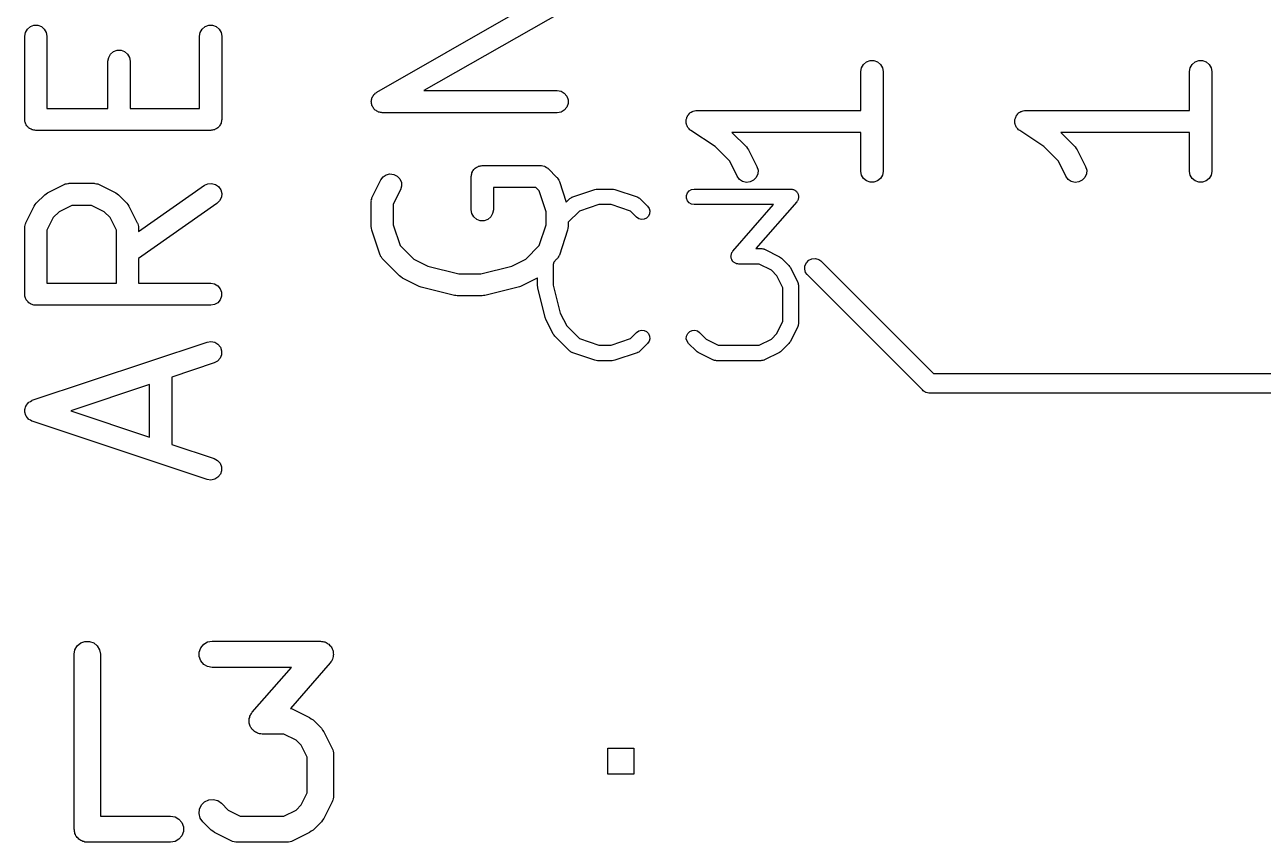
# Model space of a CAD drawing. Extents: x 91 to 202, y -131 to -74.
# Drawn here: x 120.96 to 130.53, y -90.12 to -83.8 of the extents above; entities that cross this region are included whole.
import ezdxf

# ---------------------------------------------------------------- set-up
doc = ezdxf.new("R2010")
doc.units = 0
doc.header["$MEASUREMENT"] = 0
doc.layers.add('BLACK', color=7, linetype='CONTINUOUS')

msp = doc.modelspace()

# ---------------------------------------------------------------- linework, layer by layer
at = {"layer": 'BLACK', "linetype": 'CONTINUOUS'}
for p, q in [((123.682, -84.3245), (124.754, -83.7118)), ((125.118, -83.7006), (124.045, -84.3133)), ((120.981, -83.8375), (121.004, -83.8184)), ((121.004, -83.8184), (121.031, -83.8083)), ((121.031, -83.8083), (121.061, -83.8083)), ((121.061, -83.8083), (121.089, -83.8184)), ((121.089, -83.8184), (121.112, -83.8375)), ((122.332, -83.8375), (122.355, -83.8184)), ((122.355, -83.8184), (122.383, -83.8083)), ((122.383, -83.8083), (122.412, -83.8083)), ((122.412, -83.8083), (122.44, -83.8184)), ((122.44, -83.8184), (122.463, -83.8375)), ((120.961, -83.8923), (120.966, -83.8631)), ((120.961, -84.5358), (120.961, -83.8923)), ((120.966, -83.8631), (120.981, -83.8375)), ((121.112, -83.8375), (121.126, -83.8631)), ((121.126, -83.8631), (121.132, -83.8923)), ((121.132, -83.8923), (121.132, -84.4505)), ((122.312, -83.8923), (122.317, -83.8631)), ((122.312, -84.4505), (122.312, -83.8923)), ((122.317, -83.8631), (122.332, -83.8375)), ((122.463, -83.8375), (122.478, -83.8631)), ((122.478, -83.8631), (122.483, -83.8923)), ((122.483, -83.8923), (122.483, -84.5358)), ((121.624, -84.0305), (121.647, -84.0115)), ((121.647, -84.0115), (121.675, -84.0013)), ((121.675, -84.0013), (121.705, -84.0013)), ((121.705, -84.0013), (121.732, -84.0115)), ((121.732, -84.0115), (121.755, -84.0305)), ((121.604, -84.0854), (121.61, -84.0562)), ((121.604, -84.4505), (121.604, -84.0854)), ((121.61, -84.0562), (121.624, -84.0305)), ((121.755, -84.0305), (121.77, -84.0562)), ((121.77, -84.0562), (121.775, -84.0854)), ((121.775, -84.0854), (121.775, -84.4505)), ((127.427, -84.1361), (127.442, -84.1104)), ((127.442, -84.1104), (127.465, -84.0914)), ((127.465, -84.0914), (127.493, -84.0813)), ((127.493, -84.0813), (127.522, -84.0813)), ((127.522, -84.0813), (127.55, -84.0914)), ((127.55, -84.0914), (127.573, -84.1104)), ((127.573, -84.1104), (127.588, -84.1361)), ((129.967, -84.1361), (129.982, -84.1104)), ((129.982, -84.1104), (130.005, -84.0914)), ((130.005, -84.0914), (130.033, -84.0813)), ((130.033, -84.0813), (130.062, -84.0813)), ((130.062, -84.0813), (130.09, -84.0914)), ((130.09, -84.0914), (130.113, -84.1104)), ((130.113, -84.1104), (130.128, -84.1361)), ((127.422, -84.1653), (127.427, -84.1361)), ((127.422, -84.466), (127.422, -84.1653)), ((127.588, -84.1361), (127.593, -84.1653)), ((127.593, -84.1653), (127.593, -84.9375)), ((129.962, -84.1653), (129.967, -84.1361)), ((129.962, -84.466), (129.962, -84.1653)), ((130.128, -84.1361), (130.133, -84.1653)), ((130.133, -84.1653), (130.133, -84.9375)), ((123.639, -84.3983), (123.64, -84.3911)), ((123.64, -84.4058), (123.639, -84.3983)), ((123.64, -84.3838), (123.643, -84.3766)), ((123.64, -84.3911), (123.64, -84.3838)), ((123.64, -84.4135), (123.64, -84.4058)), ((123.643, -84.3766), (123.644, -84.3691)), ((123.644, -84.3691), (123.648, -84.3628)), ((123.648, -84.3628), (123.65, -84.356)), ((123.65, -84.356), (123.655, -84.3501)), ((123.655, -84.3501), (123.659, -84.3435)), ((123.659, -84.3435), (123.665, -84.3388)), ((123.665, -84.3388), (123.669, -84.3333)), ((123.669, -84.3333), (123.676, -84.3294)), ((123.676, -84.3294), (123.682, -84.3245)), ((124.045, -84.3133), (125.075, -84.3133)), ((125.075, -84.3133), (125.105, -84.3184)), ((125.105, -84.3184), (125.13, -84.3333)), ((125.13, -84.3333), (125.149, -84.356)), ((125.149, -84.356), (125.159, -84.3838)), ((125.159, -84.3838), (125.159, -84.4135)), ((121.132, -84.4505), (121.604, -84.4505)), ((121.775, -84.4505), (122.312, -84.4505)), ((123.643, -84.4203), (123.64, -84.4135)), ((123.644, -84.4275), (123.643, -84.4203)), ((123.648, -84.4341), (123.644, -84.4275)), ((123.65, -84.4413), (123.648, -84.4341)), ((123.655, -84.4469), (123.65, -84.4413)), ((123.658, -84.4532), (123.655, -84.4469)), ((123.664, -84.4581), (123.658, -84.4532)), ((123.669, -84.464), (123.664, -84.4581)), ((123.676, -84.4677), (123.669, -84.464)), ((123.681, -84.4724), (123.676, -84.4677)), ((123.688, -84.475), (123.681, -84.4724)), ((123.695, -84.4788), (123.688, -84.475)), ((123.702, -84.4801), (123.695, -84.4788)), ((123.709, -84.4826), (123.702, -84.4801)), ((123.717, -84.4827), (123.709, -84.4826)), ((123.724, -84.484), (123.717, -84.4827)), ((125.075, -84.484), (123.724, -84.484)), ((125.105, -84.4788), (125.075, -84.484)), ((125.13, -84.464), (125.105, -84.4788)), ((125.149, -84.4413), (125.13, -84.464)), ((125.159, -84.4135), (125.149, -84.4413)), ((126.082, -84.5087), (126.089, -84.5009)), ((126.089, -84.5009), (126.094, -84.4924)), ((126.094, -84.4924), (126.098, -84.4896)), ((126.098, -84.4896), (126.101, -84.486)), ((126.101, -84.486), (126.11, -84.4809)), ((126.11, -84.4809), (126.118, -84.4749)), ((126.118, -84.4749), (126.123, -84.4736)), ((126.123, -84.4736), (126.127, -84.4712)), ((126.127, -84.4712), (126.137, -84.4694)), ((126.137, -84.4694), (126.147, -84.4666)), ((126.147, -84.4666), (126.151, -84.4669)), ((126.151, -84.4669), (126.156, -84.466)), ((126.156, -84.466), (127.422, -84.466)), ((128.622, -84.5087), (128.629, -84.5009)), ((128.629, -84.5009), (128.634, -84.4924)), ((128.634, -84.4924), (128.638, -84.4896)), ((128.638, -84.4896), (128.641, -84.486)), ((128.641, -84.486), (128.65, -84.4809)), ((128.65, -84.4809), (128.658, -84.4749)), ((128.658, -84.4749), (128.663, -84.4736)), ((128.663, -84.4736), (128.667, -84.4712)), ((128.667, -84.4712), (128.677, -84.4694)), ((128.677, -84.4694), (128.687, -84.4666)), ((128.687, -84.4666), (128.691, -84.4669)), ((128.691, -84.4669), (128.696, -84.466)), ((128.696, -84.466), (129.962, -84.466)), ((120.962, -84.5432), (120.961, -84.5358)), ((120.962, -84.5506), (120.962, -84.5432)), ((120.965, -84.5576), (120.962, -84.5506)), ((120.966, -84.565), (120.965, -84.5576)), ((120.97, -84.5715), (120.966, -84.565)), ((120.972, -84.5785), (120.97, -84.5715)), ((120.977, -84.5842), (120.972, -84.5785)), ((120.981, -84.5907), (120.977, -84.5842)), ((120.987, -84.5955), (120.981, -84.5907)), ((120.991, -84.6012), (120.987, -84.5955)), ((122.457, -84.5955), (122.452, -84.6012)), ((122.463, -84.5907), (122.457, -84.5955)), ((122.467, -84.5842), (122.463, -84.5907)), ((122.471, -84.5785), (122.467, -84.5842)), ((122.474, -84.5715), (122.471, -84.5785)), ((122.478, -84.565), (122.474, -84.5715)), ((122.479, -84.5576), (122.478, -84.565)), ((122.482, -84.5506), (122.479, -84.5576)), ((122.483, -84.5358), (122.482, -84.5432)), ((122.482, -84.5432), (122.482, -84.5506)), ((126.071, -84.5459), (126.072, -84.5413)), ((126.072, -84.556), (126.071, -84.5459)), ((126.072, -84.5366), (126.076, -84.527)), ((126.072, -84.5413), (126.072, -84.5366)), ((126.072, -84.5662), (126.072, -84.556)), ((126.074, -84.5707), (126.072, -84.5662)), ((126.074, -84.5754), (126.074, -84.5707)), ((126.079, -84.5845), (126.074, -84.5754)), ((126.076, -84.527), (126.078, -84.5171)), ((126.078, -84.5171), (126.081, -84.5132)), ((126.082, -84.5941), (126.079, -84.5845)), ((126.081, -84.5132), (126.082, -84.5087)), ((126.085, -84.5977), (126.082, -84.5941)), ((126.087, -84.6019), (126.085, -84.5977)), ((128.611, -84.5459), (128.612, -84.5413)), ((128.612, -84.556), (128.611, -84.5459)), ((128.612, -84.5366), (128.616, -84.527)), ((128.612, -84.5413), (128.612, -84.5366)), ((128.612, -84.5662), (128.612, -84.556)), ((128.614, -84.5707), (128.612, -84.5662)), ((128.614, -84.5754), (128.614, -84.5707)), ((128.619, -84.5845), (128.614, -84.5754)), ((128.616, -84.527), (128.618, -84.5171)), ((128.618, -84.5171), (128.621, -84.5132)), ((128.622, -84.5941), (128.619, -84.5845)), ((128.621, -84.5132), (128.622, -84.5087)), ((128.625, -84.5977), (128.622, -84.5941)), ((128.627, -84.6019), (128.625, -84.5977)), ((120.998, -84.6049), (120.991, -84.6012)), ((121.004, -84.6097), (120.998, -84.6049)), ((121.011, -84.6123), (121.004, -84.6097)), ((121.017, -84.616), (121.011, -84.6123)), ((121.024, -84.6173), (121.017, -84.616)), ((121.031, -84.6198), (121.024, -84.6173)), ((121.039, -84.6198), (121.031, -84.6198)), ((121.046, -84.6211), (121.039, -84.6198)), ((122.398, -84.6211), (121.046, -84.6211)), ((122.405, -84.6198), (122.398, -84.6211)), ((122.412, -84.6198), (122.405, -84.6198)), ((122.419, -84.6173), (122.412, -84.6198)), ((122.427, -84.616), (122.419, -84.6173)), ((122.433, -84.6123), (122.427, -84.616)), ((122.44, -84.6097), (122.433, -84.6123)), ((122.446, -84.6049), (122.44, -84.6097)), ((122.452, -84.6012), (122.446, -84.6049)), ((126.095, -84.609), (126.087, -84.6019)), ((126.101, -84.6168), (126.095, -84.609)), ((126.105, -84.6191), (126.101, -84.6168)), ((126.109, -84.6224), (126.105, -84.6191)), ((126.295, -84.7464), (126.109, -84.6224)), ((127.422, -84.6367), (126.426, -84.6367)), ((126.426, -84.6367), (126.538, -84.7484)), ((127.422, -84.9375), (127.422, -84.6367)), ((128.635, -84.609), (128.627, -84.6019)), ((128.641, -84.6168), (128.635, -84.609)), ((128.645, -84.6191), (128.641, -84.6168)), ((128.649, -84.6224), (128.645, -84.6191)), ((128.835, -84.7464), (128.649, -84.6224)), ((129.962, -84.6367), (128.966, -84.6367)), ((128.966, -84.6367), (129.078, -84.7484)), ((129.962, -84.9375), (129.962, -84.6367)), ((126.408, -84.8593), (126.295, -84.7464)), ((126.538, -84.7484), (126.546, -84.7596)), ((126.546, -84.7596), (126.554, -84.7706)), ((126.554, -84.7706), (126.618, -84.8993)), ((128.948, -84.8593), (128.835, -84.7464)), ((129.078, -84.7484), (129.086, -84.7596)), ((129.086, -84.7596), (129.094, -84.7706)), ((129.094, -84.7706), (129.158, -84.8993)), ((126.466, -84.9756), (126.408, -84.8593)), ((129.006, -84.9756), (128.948, -84.8593)), ((123.712, -85.0039), (123.73, -84.9801)), ((123.73, -84.9801), (123.754, -84.9638)), ((123.754, -84.9638), (123.783, -84.9569)), ((123.783, -84.9569), (123.813, -84.9603)), ((123.813, -84.9603), (123.839, -84.9736)), ((123.839, -84.9736), (123.86, -84.9951)), ((124.411, -84.9778), (124.412, -84.9704)), ((124.411, -85.2351), (124.411, -84.9778)), ((124.412, -84.9629), (124.415, -84.9559)), ((124.412, -84.9704), (124.412, -84.9629)), ((124.415, -84.9559), (124.416, -84.9486)), ((124.416, -84.9486), (124.42, -84.9421)), ((124.42, -84.9421), (124.422, -84.9351)), ((124.422, -84.9351), (124.427, -84.9294)), ((124.427, -84.9294), (124.431, -84.9229)), ((124.431, -84.9229), (124.437, -84.9181)), ((124.437, -84.9181), (124.441, -84.9124)), ((124.441, -84.9124), (124.448, -84.9086)), ((124.448, -84.9086), (124.454, -84.9038)), ((124.454, -84.9038), (124.461, -84.9013)), ((124.461, -84.9013), (124.467, -84.8976)), ((124.467, -84.8976), (124.474, -84.8963)), ((124.474, -84.8963), (124.481, -84.8937)), ((124.481, -84.8937), (124.489, -84.8937)), ((124.489, -84.8937), (124.496, -84.8924)), ((124.496, -84.8924), (124.947, -84.8924)), ((124.947, -84.8924), (124.95, -84.8931)), ((124.95, -84.8931), (124.954, -84.8927)), ((124.954, -84.8927), (124.965, -84.8956)), ((124.965, -84.8956), (124.976, -84.8976)), ((124.976, -84.8976), (124.979, -84.8994)), ((124.979, -84.8994), (124.983, -84.9004)), ((124.983, -84.9004), (124.992, -84.9068)), ((124.992, -84.9068), (125.002, -84.9124)), ((125.002, -84.9124), (125.004, -84.9153)), ((125.004, -84.9153), (125.007, -84.9174)), ((125.007, -84.9174), (125.071, -84.9818)), ((126.483, -84.9994), (126.466, -84.9756)), ((126.625, -84.9573), (126.613, -84.9845)), ((126.618, -84.8993), (126.627, -84.9277)), ((126.627, -84.9277), (126.625, -84.9573)), ((127.427, -84.9667), (127.422, -84.9375)), ((127.442, -84.9923), (127.427, -84.9667)), ((127.588, -84.9667), (127.573, -84.9923)), ((127.593, -84.9375), (127.588, -84.9667)), ((129.023, -84.9994), (129.006, -84.9756)), ((129.165, -84.9573), (129.153, -84.9845)), ((129.158, -84.8993), (129.167, -84.9277)), ((129.167, -84.9277), (129.165, -84.9573)), ((129.967, -84.9667), (129.962, -84.9375)), ((129.982, -84.9923), (129.967, -84.9667)), ((130.128, -84.9667), (130.113, -84.9923)), ((130.133, -84.9375), (130.128, -84.9667)), ((121.137, -85.1029), (121.265, -85.0386)), ((121.265, -85.0386), (121.27, -85.0372)), ((121.27, -85.0372), (121.274, -85.0347)), ((121.274, -85.0347), (121.284, -85.033)), ((121.284, -85.033), (121.294, -85.0301)), ((121.294, -85.0301), (121.299, -85.0304)), ((121.299, -85.0304), (121.304, -85.0296)), ((121.304, -85.0296), (121.497, -85.0296)), ((121.497, -85.0296), (121.502, -85.0304)), ((121.502, -85.0304), (121.506, -85.0301)), ((121.506, -85.0301), (121.516, -85.033)), ((121.516, -85.033), (121.526, -85.0347)), ((121.526, -85.0347), (121.53, -85.0372)), ((121.53, -85.0372), (121.535, -85.0386)), ((121.535, -85.0386), (121.664, -85.1029)), ((121.839, -85.4014), (122.349, -85.045)), ((122.349, -85.045), (122.375, -85.0325)), ((122.375, -85.0325), (122.405, -85.0299)), ((122.405, -85.0299), (122.434, -85.0376)), ((122.434, -85.0376), (122.458, -85.0546)), ((122.458, -85.0546), (122.475, -85.0789)), ((123.648, -85.1326), (123.712, -85.0039)), ((123.86, -84.9951), (123.871, -85.0223)), ((123.873, -85.0519), (123.865, -85.0803)), ((123.871, -85.0223), (123.873, -85.0519)), ((124.911, -85.0631), (124.582, -85.0631)), ((124.582, -85.0631), (124.582, -85.2351)), ((124.936, -85.0882), (124.911, -85.0631)), ((125.071, -84.9818), (125.074, -84.9858)), ((125.074, -84.9858), (125.078, -84.9891)), ((125.078, -84.9891), (125.083, -84.9978)), ((125.083, -84.9978), (125.088, -85.006)), ((125.088, -85.006), (125.09, -85.0108)), ((125.09, -85.0108), (125.092, -85.0151)), ((125.092, -85.0151), (125.145, -85.175)), ((125.195, -85.1343), (125.367, -85.0768)), ((125.367, -85.0768), (125.377, -85.0754)), ((125.377, -85.0754), (125.386, -85.0737)), ((125.386, -85.0737), (125.501, -85.0737)), ((125.501, -85.0737), (125.511, -85.0754)), ((125.511, -85.0754), (125.52, -85.0768)), ((125.52, -85.0768), (125.693, -85.1343)), ((126.113, -85.0774), (126.133, -85.0737)), ((126.133, -85.0737), (126.88, -85.0737)), ((126.508, -85.0158), (126.483, -84.9994)), ((126.537, -85.0227), (126.508, -85.0158)), ((126.566, -85.0193), (126.537, -85.0227)), ((126.593, -85.006), (126.566, -85.0193)), ((126.613, -84.9845), (126.593, -85.006)), ((126.88, -85.0737), (126.886, -85.0747)), ((126.886, -85.0747), (126.892, -85.0749)), ((126.892, -85.0749), (126.896, -85.0766)), ((126.896, -85.0766), (126.901, -85.0774)), ((127.465, -85.0114), (127.442, -84.9923)), ((127.493, -85.0215), (127.465, -85.0114)), ((127.522, -85.0215), (127.493, -85.0215)), ((127.55, -85.0114), (127.522, -85.0215)), ((127.573, -84.9923), (127.55, -85.0114)), ((129.048, -85.0158), (129.023, -84.9994)), ((129.077, -85.0227), (129.048, -85.0158)), ((129.106, -85.0193), (129.077, -85.0227)), ((129.133, -85.006), (129.106, -85.0193)), ((129.153, -84.9845), (129.133, -85.006)), ((130.005, -85.0114), (129.982, -84.9923)), ((130.033, -85.0215), (130.005, -85.0114)), ((130.062, -85.0215), (130.033, -85.0215)), ((130.09, -85.0114), (130.062, -85.0215)), ((130.113, -84.9923), (130.09, -85.0114)), ((121.05, -85.1833), (121.115, -85.1189)), ((121.115, -85.1189), (121.126, -85.1111)), ((121.126, -85.1111), (121.137, -85.1029)), ((121.664, -85.1029), (121.675, -85.1111)), ((121.675, -85.1111), (121.686, -85.1189)), ((121.686, -85.1189), (121.75, -85.1833)), ((122.467, -85.1639), (122.446, -85.1848)), ((122.48, -85.137), (122.467, -85.1639)), ((122.475, -85.0789), (122.483, -85.1075)), ((122.483, -85.1075), (122.48, -85.137)), ((123.639, -85.161), (123.642, -85.1515)), ((123.64, -85.166), (123.639, -85.161)), ((123.639, -85.1708), (123.64, -85.166)), ((123.639, -85.3638), (123.639, -85.1708)), ((123.642, -85.1515), (123.644, -85.1416)), ((123.644, -85.1416), (123.646, -85.1373)), ((123.646, -85.1373), (123.648, -85.1326)), ((123.865, -85.0803), (123.809, -85.1909)), ((124.99, -85.249), (124.936, -85.0882)), ((125.145, -85.175), (125.171, -85.1488)), ((125.171, -85.1488), (125.174, -85.1468)), ((125.174, -85.1468), (125.177, -85.1442)), ((125.177, -85.1442), (125.183, -85.1409)), ((125.183, -85.1409), (125.189, -85.1368)), ((125.189, -85.1368), (125.192, -85.1359)), ((125.192, -85.1359), (125.195, -85.1343)), ((125.693, -85.1343), (125.696, -85.1359)), ((125.696, -85.1359), (125.699, -85.1368)), ((125.699, -85.1368), (125.705, -85.1409)), ((125.705, -85.1409), (125.711, -85.1442)), ((125.711, -85.1442), (125.714, -85.1468)), ((125.714, -85.1468), (125.716, -85.1488)), ((125.716, -85.1488), (125.774, -85.2063)), ((126.074, -85.1236), (126.081, -85.1039)), ((126.074, -85.1445), (126.074, -85.1236)), ((126.081, -85.1642), (126.074, -85.1445)), ((126.081, -85.1039), (126.095, -85.0878)), ((126.095, -85.1803), (126.081, -85.1642)), ((126.095, -85.0878), (126.113, -85.0774)), ((126.901, -85.0774), (126.906, -85.0803)), ((126.906, -85.0803), (126.911, -85.0824)), ((126.911, -85.0824), (126.915, -85.0855)), ((126.915, -85.0855), (126.919, -85.0878)), ((126.919, -85.0878), (126.923, -85.0924)), ((126.923, -85.0924), (126.927, -85.0962)), ((126.929, -85.1687), (126.926, -85.1738)), ((126.927, -85.0962), (126.93, -85.1003)), ((126.933, -85.1642), (126.929, -85.1687)), ((126.93, -85.1003), (126.933, -85.1039)), ((126.933, -85.1039), (126.935, -85.1094)), ((126.934, -85.1598), (126.933, -85.1642)), ((126.937, -85.1558), (126.934, -85.1598)), ((126.935, -85.1094), (126.937, -85.1146)), ((126.937, -85.1146), (126.938, -85.1192)), ((126.938, -85.1501), (126.937, -85.1558)), ((126.938, -85.1192), (126.94, -85.1236)), ((126.94, -85.1445), (126.938, -85.1501)), ((126.94, -85.1236), (126.94, -85.1295)), ((126.94, -85.1295), (126.941, -85.1353)), ((126.941, -85.1353), (126.94, -85.1399)), ((126.94, -85.1399), (126.94, -85.1445)), ((120.97, -85.3341), (121.034, -85.2054)), ((121.034, -85.2054), (121.042, -85.1945)), ((121.042, -85.1945), (121.05, -85.1833)), ((121.226, -85.2494), (121.181, -85.2942)), ((121.324, -85.2003), (121.226, -85.2494)), ((121.477, -85.2003), (121.324, -85.2003)), ((121.575, -85.2494), (121.477, -85.2003)), ((121.62, -85.2942), (121.575, -85.2494)), ((121.75, -85.1833), (121.758, -85.1945)), ((121.758, -85.1945), (121.766, -85.2054)), ((121.766, -85.2054), (121.83, -85.3341)), ((122.446, -85.1848), (121.839, -85.6098)), ((123.809, -85.1909), (123.809, -85.35)), ((124.416, -85.2643), (124.411, -85.2351)), ((124.431, -85.29), (124.416, -85.2643)), ((124.576, -85.2643), (124.562, -85.29)), ((124.582, -85.2351), (124.576, -85.2643)), ((124.99, -85.35), (124.99, -85.249)), ((125.247, -85.2442), (125.161, -85.3303)), ((125.396, -85.1944), (125.247, -85.2442)), ((125.492, -85.1944), (125.396, -85.1944)), ((125.641, -85.2442), (125.492, -85.1944)), ((125.689, -85.2916), (125.641, -85.2442)), ((125.774, -85.2063), (125.786, -85.2235)), ((125.789, -85.2646), (125.781, -85.2836)), ((125.786, -85.2235), (125.791, -85.2437)), ((125.791, -85.2437), (125.789, -85.2646)), ((126.113, -85.1907), (126.095, -85.1803)), ((126.133, -85.1944), (126.113, -85.1907)), ((126.747, -85.1944), (126.133, -85.1944)), ((126.433, -85.5539), (126.747, -85.1944)), ((126.926, -85.1738), (126.611, -85.5333)), ((120.961, -85.3625), (120.964, -85.353)), ((120.962, -85.3675), (120.961, -85.3625)), ((120.964, -85.353), (120.966, -85.3431)), ((120.966, -85.3431), (120.969, -85.3389)), ((120.969, -85.3389), (120.97, -85.3341)), ((121.181, -85.2942), (121.132, -85.3925)), ((121.669, -85.3925), (121.62, -85.2942)), ((121.83, -85.3341), (121.832, -85.3389)), ((121.832, -85.3389), (121.834, -85.3431)), ((121.834, -85.3431), (121.836, -85.353)), ((121.836, -85.353), (121.839, -85.3625)), ((121.839, -85.3625), (121.839, -85.3675)), ((123.641, -85.3773), (123.639, -85.3638)), ((123.809, -85.35), (123.863, -85.5108)), ((124.454, -85.3091), (124.431, -85.29)), ((124.481, -85.3192), (124.454, -85.3091)), ((124.511, -85.3192), (124.481, -85.3192)), ((124.539, -85.3091), (124.511, -85.3192)), ((124.562, -85.29), (124.539, -85.3091)), ((124.936, -85.5108), (124.99, -85.35)), ((125.161, -85.3638), (125.158, -85.3773)), ((125.161, -85.3303), (125.161, -85.3638)), ((125.706, -85.3036), (125.689, -85.2916)), ((125.726, -85.309), (125.706, -85.3036)), ((125.747, -85.3072), (125.726, -85.309)), ((125.766, -85.2984), (125.747, -85.3072)), ((125.781, -85.2836), (125.766, -85.2984)), ((120.961, -85.3723), (120.962, -85.3675)), ((120.961, -85.8871), (120.961, -85.3723)), ((121.132, -85.3925), (121.132, -85.8017)), ((121.669, -85.8017), (121.669, -85.3925)), ((121.839, -85.3675), (121.839, -85.3723)), ((121.839, -85.3723), (121.839, -85.4014)), ((123.643, -85.3908), (123.641, -85.3773)), ((123.707, -85.5839), (123.643, -85.3908)), ((125.156, -85.3908), (125.092, -85.5839)), ((125.158, -85.3773), (125.156, -85.3908)), ((123.863, -85.5108), (123.968, -85.6154)), ((124.832, -85.6154), (124.936, -85.5108)), ((126.43, -85.559), (126.433, -85.5539)), ((126.611, -85.5333), (126.65, -85.5333)), ((126.65, -85.5333), (126.654, -85.5339)), ((126.654, -85.5339), (126.657, -85.5337)), ((126.657, -85.5337), (126.664, -85.5358)), ((126.664, -85.5358), (126.671, -85.537)), ((126.671, -85.537), (126.674, -85.5387)), ((126.674, -85.5387), (126.677, -85.5397)), ((126.677, -85.5397), (126.792, -85.5972)), ((121.839, -85.6098), (121.839, -85.8017)), ((123.71, -85.5882), (123.707, -85.5839)), ((123.711, -85.5929), (123.71, -85.5882)), ((123.717, -85.6011), (123.711, -85.5929)), ((123.722, -85.6099), (123.717, -85.6011)), ((123.725, -85.6132), (123.722, -85.6099)), ((123.728, -85.6172), (123.725, -85.6132)), ((123.857, -85.7459), (123.728, -85.6172)), ((123.968, -85.6154), (124.076, -85.6694)), ((124.724, -85.6694), (124.832, -85.6154)), ((125.05, -85.639), (125.045, -85.6585)), ((125.071, -85.6172), (125.05, -85.639)), ((125.074, -85.6132), (125.071, -85.6172)), ((125.078, -85.6099), (125.074, -85.6132)), ((125.083, -85.6011), (125.078, -85.6099)), ((125.088, -85.5929), (125.083, -85.6011)), ((125.09, -85.5882), (125.088, -85.5929)), ((125.092, -85.5839), (125.09, -85.5882)), ((126.418, -85.5924), (126.419, -85.5879)), ((126.419, -85.5982), (126.418, -85.5924)), ((126.419, -85.5832), (126.421, -85.5776)), ((126.419, -85.5879), (126.419, -85.5832)), ((126.419, -85.6041), (126.419, -85.5982)), ((126.42, -85.6085), (126.419, -85.6041)), ((126.421, -85.6131), (126.42, -85.6085)), ((126.421, -85.5776), (126.422, -85.5719)), ((126.424, -85.6183), (126.421, -85.6131)), ((126.422, -85.5719), (126.424, -85.5679)), ((126.424, -85.5679), (126.426, -85.5635)), ((126.426, -85.6238), (126.424, -85.6183)), ((126.426, -85.5635), (126.43, -85.559)), ((126.429, -85.6274), (126.426, -85.6238)), ((126.431, -85.6315), (126.429, -85.6274)), ((126.436, -85.6354), (126.431, -85.6315)), ((126.439, -85.6399), (126.436, -85.6354)), ((126.443, -85.6422), (126.439, -85.6399)), ((126.447, -85.6453), (126.443, -85.6422)), ((126.452, -85.6474), (126.447, -85.6453)), ((126.457, -85.6504), (126.452, -85.6474)), ((126.462, -85.6512), (126.457, -85.6504)), ((126.466, -85.6528), (126.462, -85.6512)), ((126.792, -85.5972), (126.8, -85.6029)), ((126.8, -85.6029), (126.808, -85.6085)), ((126.808, -85.6085), (126.865, -85.6659)), ((126.99, -85.6671), (127.001, -85.6431)), ((127.001, -85.6431), (127.02, -85.6244)), ((127.02, -85.6244), (127.044, -85.6132)), ((127.044, -85.6132), (127.07, -85.6109)), ((127.07, -85.6109), (127.096, -85.6178)), ((127.096, -85.6178), (127.112, -85.6291)), ((127.112, -85.6291), (127.984, -86.5008)), ((123.868, -85.7538), (123.857, -85.7459)), ((124.076, -85.6694), (124.314, -85.7289)), ((124.314, -85.7289), (124.486, -85.7289)), ((124.486, -85.7289), (124.724, -85.6694)), ((125.045, -85.6585), (125.045, -85.816)), ((126.472, -85.653), (126.466, -85.6528)), ((126.478, -85.654), (126.472, -85.653)), ((126.636, -85.654), (126.478, -85.654)), ((126.73, -85.7007), (126.636, -85.654)), ((126.773, -85.7443), (126.73, -85.7007)), ((126.82, -85.8377), (126.773, -85.7443)), ((126.865, -85.6659), (126.871, -85.6738)), ((126.871, -85.6738), (126.877, -85.6816)), ((126.877, -85.6816), (126.934, -85.7965)), ((126.988, -85.6934), (126.99, -85.6671)), ((126.995, -85.719), (126.988, -85.6934)), ((127.006, -85.7352), (126.995, -85.719)), ((127.897, -86.6265), (127.006, -85.7352)), ((121.132, -85.8017), (121.669, -85.8017)), ((121.839, -85.8017), (122.398, -85.8017)), ((122.398, -85.8017), (122.427, -85.8069)), ((122.427, -85.8069), (122.452, -85.8217)), ((122.452, -85.8217), (122.471, -85.8444)), ((123.879, -85.7619), (123.868, -85.7538)), ((124.008, -85.8263), (123.879, -85.7619)), ((124.017, -85.8289), (124.008, -85.8263)), ((124.025, -85.8327), (124.017, -85.8289)), ((124.282, -85.8971), (124.025, -85.8327)), ((124.774, -85.8327), (124.517, -85.8971)), ((124.783, -85.8289), (124.774, -85.8327)), ((124.792, -85.8263), (124.783, -85.8289)), ((124.92, -85.7619), (124.792, -85.8263)), ((124.924, -85.7593), (124.92, -85.7619)), ((124.924, -85.8235), (124.924, -85.7593)), ((124.925, -85.8307), (124.924, -85.8235)), ((124.926, -85.8381), (124.925, -85.8307)), ((124.983, -86.0679), (124.926, -85.8381)), ((125.045, -85.816), (125.099, -86.0322)), ((126.82, -86.0965), (126.82, -85.8377)), ((126.934, -85.7965), (126.935, -85.7998)), ((126.935, -85.7998), (126.937, -85.8028)), ((126.937, -85.8028), (126.938, -85.8098)), ((126.938, -85.8098), (126.94, -85.8166)), ((126.94, -85.8166), (126.94, -85.82)), ((126.94, -85.82), (126.941, -85.8235)), ((126.941, -85.8235), (126.941, -86.1107)), ((120.962, -85.8944), (120.961, -85.8871)), ((120.962, -85.9019), (120.962, -85.8944)), ((120.965, -85.9089), (120.962, -85.9019)), ((120.966, -85.9163), (120.965, -85.9089)), ((120.97, -85.9227), (120.966, -85.9163)), ((120.972, -85.9298), (120.97, -85.9227)), ((120.977, -85.9355), (120.972, -85.9298)), ((120.981, -85.9419), (120.977, -85.9355)), ((122.471, -85.9298), (122.452, -85.9525)), ((122.471, -85.8444), (122.482, -85.8723)), ((122.482, -85.9019), (122.471, -85.9298)), ((122.482, -85.8723), (122.482, -85.9019)), ((124.293, -85.8978), (124.282, -85.8971)), ((124.303, -85.8996), (124.293, -85.8978)), ((124.496, -85.8996), (124.303, -85.8996)), ((124.507, -85.8978), (124.496, -85.8996)), ((124.517, -85.8971), (124.507, -85.8978)), ((120.987, -85.9467), (120.981, -85.9419)), ((120.991, -85.9525), (120.987, -85.9467)), ((120.998, -85.9562), (120.991, -85.9525)), ((121.004, -85.961), (120.998, -85.9562)), ((121.011, -85.9635), (121.004, -85.961)), ((121.017, -85.9673), (121.011, -85.9635)), ((121.024, -85.9686), (121.017, -85.9673)), ((121.031, -85.9711), (121.024, -85.9686)), ((121.039, -85.9711), (121.031, -85.9711)), ((121.046, -85.9724), (121.039, -85.9711)), ((122.398, -85.9724), (121.046, -85.9724)), ((122.427, -85.9673), (122.398, -85.9724)), ((122.452, -85.9525), (122.427, -85.9673)), ((125.099, -86.0322), (125.149, -86.1325)), ((124.986, -86.0739), (124.983, -86.0679)), ((124.988, -86.0803), (124.986, -86.0739)), ((125.045, -86.1952), (124.988, -86.0803)), ((126.773, -86.1899), (126.82, -86.0965)), ((126.938, -86.1244), (126.937, -86.1314)), ((126.94, -86.1176), (126.938, -86.1244)), ((126.941, -86.1107), (126.94, -86.1142)), ((126.94, -86.1142), (126.94, -86.1176)), ((125.051, -86.2029), (125.045, -86.1952)), ((125.057, -86.2108), (125.051, -86.2029)), ((125.171, -86.3258), (125.057, -86.2108)), ((125.149, -86.1325), (125.247, -86.2304)), ((125.641, -86.2304), (125.689, -86.183)), ((125.689, -86.183), (125.706, -86.171)), ((125.706, -86.171), (125.726, -86.1655)), ((125.726, -86.1655), (125.747, -86.1674)), ((125.747, -86.1674), (125.766, -86.1762)), ((125.766, -86.1762), (125.781, -86.191)), ((125.781, -86.191), (125.789, -86.21)), ((125.789, -86.21), (125.791, -86.2309)), ((126.073, -86.2309), (126.075, -86.21)), ((126.075, -86.21), (126.084, -86.191)), ((126.084, -86.191), (126.099, -86.1762)), ((126.099, -86.1762), (126.118, -86.1674)), ((126.118, -86.1674), (126.139, -86.1655)), ((126.139, -86.1655), (126.159, -86.171)), ((126.159, -86.171), (126.176, -86.183)), ((126.176, -86.183), (126.227, -86.2335)), ((126.73, -86.2335), (126.773, -86.1899)), ((126.934, -86.1377), (126.877, -86.2526)), ((126.935, -86.1344), (126.934, -86.1377)), ((126.937, -86.1314), (126.935, -86.1344)), ((121.019, -86.707), (122.371, -86.2565)), ((122.371, -86.2565), (122.4, -86.2522)), ((122.4, -86.2522), (122.429, -86.2581)), ((122.429, -86.2581), (122.454, -86.2737)), ((122.454, -86.2737), (122.473, -86.2969)), ((122.473, -86.2969), (122.482, -86.325)), ((125.247, -86.2304), (125.396, -86.2802)), ((125.396, -86.2802), (125.492, -86.2802)), ((125.492, -86.2802), (125.641, -86.2304)), ((125.774, -86.2683), (125.716, -86.3258)), ((125.786, -86.2511), (125.774, -86.2683)), ((125.791, -86.2309), (125.786, -86.2511)), ((126.079, -86.2511), (126.073, -86.2309)), ((126.091, -86.2683), (126.079, -86.2511)), ((126.148, -86.3258), (126.091, -86.2683)), ((126.227, -86.2335), (126.32, -86.2802)), ((126.32, -86.2802), (126.636, -86.2802)), ((126.636, -86.2802), (126.73, -86.2335)), ((126.865, -86.2683), (126.808, -86.3258)), ((126.871, -86.2604), (126.865, -86.2683)), ((126.877, -86.2526), (126.871, -86.2604)), ((122.451, -86.4044), (122.425, -86.4185)), ((122.47, -86.3822), (122.451, -86.4044)), ((122.481, -86.3546), (122.47, -86.3822)), ((122.482, -86.325), (122.481, -86.3546)), ((125.174, -86.3277), (125.171, -86.3258)), ((125.177, -86.3303), (125.174, -86.3277)), ((125.183, -86.3337), (125.177, -86.3303)), ((125.189, -86.3378), (125.183, -86.3337)), ((125.192, -86.3387), (125.189, -86.3378)), ((125.195, -86.3403), (125.192, -86.3387)), ((125.367, -86.3978), (125.195, -86.3403)), ((125.377, -86.3992), (125.367, -86.3978)), ((125.386, -86.4009), (125.377, -86.3992)), ((125.501, -86.4009), (125.386, -86.4009)), ((125.511, -86.3992), (125.501, -86.4009)), ((125.52, -86.3978), (125.511, -86.3992)), ((125.693, -86.3403), (125.52, -86.3978)), ((125.696, -86.3387), (125.693, -86.3403)), ((125.699, -86.3378), (125.696, -86.3387)), ((125.705, -86.3337), (125.699, -86.3378)), ((125.711, -86.3303), (125.705, -86.3337)), ((125.714, -86.3277), (125.711, -86.3303)), ((125.716, -86.3258), (125.714, -86.3277)), ((126.156, -86.3313), (126.148, -86.3258)), ((126.164, -86.3371), (126.156, -86.3313)), ((126.279, -86.3945), (126.164, -86.3371)), ((126.282, -86.3955), (126.279, -86.3945)), ((126.285, -86.3972), (126.282, -86.3955)), ((126.292, -86.3985), (126.285, -86.3972)), ((126.299, -86.4005), (126.292, -86.3985)), ((126.302, -86.4003), (126.299, -86.4005)), ((126.306, -86.4009), (126.302, -86.4003)), ((126.65, -86.4009), (126.306, -86.4009)), ((126.654, -86.4003), (126.65, -86.4009)), ((126.657, -86.4005), (126.654, -86.4003)), ((126.664, -86.3985), (126.657, -86.4005)), ((126.671, -86.3972), (126.664, -86.3985)), ((126.674, -86.3955), (126.671, -86.3972)), ((126.677, -86.3945), (126.674, -86.3955)), ((126.792, -86.3371), (126.677, -86.3945)), ((126.8, -86.3313), (126.792, -86.3371)), ((126.808, -86.3258), (126.8, -86.3313)), ((122.425, -86.4185), (122.097, -86.5277)), ((127.984, -86.5008), (138.373, -86.5008)), ((121.926, -86.5846), (121.316, -86.7879)), ((121.926, -86.9913), (121.926, -86.5846)), ((122.097, -86.5277), (122.097, -87.0482)), ((127.904, -86.6341), (127.897, -86.6265)), ((127.912, -86.6391), (127.904, -86.6341)), ((127.921, -86.6448), (127.912, -86.6391)), ((127.924, -86.6457), (127.921, -86.6448)), ((127.927, -86.6474), (127.924, -86.6457)), ((127.936, -86.6491), (127.927, -86.6474)), ((127.946, -86.6517), (127.936, -86.6491)), ((127.956, -86.6508), (127.946, -86.6517)), ((138.373, -86.6508), (127.956, -86.6508)), ((120.962, -86.7754), (120.963, -86.7732)), ((120.962, -86.7879), (120.962, -86.7754)), ((120.962, -86.8004), (120.962, -86.7879)), ((120.963, -86.7708), (120.967, -86.7592)), ((120.963, -86.7732), (120.963, -86.7708)), ((120.967, -86.7592), (120.971, -86.7473)), ((120.971, -86.7473), (120.973, -86.7455)), ((120.973, -86.7455), (120.974, -86.7433)), ((120.974, -86.7433), (120.982, -86.7339)), ((120.982, -86.7339), (120.99, -86.7241)), ((120.99, -86.7241), (120.992, -86.7228)), ((120.992, -86.7228), (120.993, -86.7211)), ((120.993, -86.7211), (121.004, -86.7151)), ((121.004, -86.7151), (121.015, -86.7086)), ((121.015, -86.7086), (121.017, -86.7081)), ((121.017, -86.7081), (121.019, -86.707)), ((121.316, -86.7879), (121.926, -86.9913)), ((120.963, -86.8027), (120.962, -86.8004)), ((120.963, -86.805), (120.963, -86.8027)), ((120.967, -86.8167), (120.963, -86.805)), ((120.971, -86.8286), (120.967, -86.8167)), ((120.973, -86.8304), (120.971, -86.8286)), ((120.974, -86.8326), (120.973, -86.8304)), ((120.982, -86.842), (120.974, -86.8326)), ((120.99, -86.8518), (120.982, -86.842)), ((120.992, -86.853), (120.99, -86.8518)), ((120.993, -86.8548), (120.992, -86.853)), ((121.004, -86.8607), (120.993, -86.8548)), ((121.015, -86.8673), (121.004, -86.8607)), ((121.017, -86.8678), (121.015, -86.8673)), ((121.019, -86.8689), (121.017, -86.8678)), ((122.371, -87.3193), (121.019, -86.8689)), ((122.097, -87.0482), (122.425, -87.1574)), ((122.425, -87.1574), (122.451, -87.1715)), ((122.451, -87.1715), (122.47, -87.1937)), ((122.47, -87.1937), (122.481, -87.2212)), ((122.482, -87.2509), (122.473, -87.279)), ((122.481, -87.2212), (122.482, -87.2509)), ((122.4, -87.3237), (122.371, -87.3193)), ((122.429, -87.3177), (122.4, -87.3237)), ((122.454, -87.3022), (122.429, -87.3177)), ((122.473, -87.279), (122.454, -87.3022)), ((121.349, -88.6358), (121.366, -88.6053)), ((121.366, -88.6053), (121.393, -88.5827)), ((121.393, -88.5827), (121.426, -88.5706)), ((121.426, -88.5706), (121.461, -88.5706)), ((121.461, -88.5706), (121.495, -88.5827)), ((121.495, -88.5827), (121.521, -88.6053)), ((121.521, -88.6053), (121.539, -88.6358)), ((122.321, -88.6198), (122.344, -88.5928)), ((122.344, -88.5928), (122.374, -88.5752)), ((122.374, -88.5752), (122.409, -88.5691)), ((122.409, -88.5691), (123.246, -88.5691)), ((123.246, -88.5691), (123.255, -88.5708)), ((123.255, -88.5708), (123.265, -88.571)), ((123.265, -88.571), (123.273, -88.5739)), ((123.273, -88.5739), (123.28, -88.5752)), ((123.28, -88.5752), (123.289, -88.5802)), ((123.289, -88.5802), (123.298, -88.5838)), ((123.298, -88.5838), (123.304, -88.5889)), ((123.304, -88.5889), (123.311, -88.5928)), ((123.311, -88.5928), (123.317, -88.6004)), ((123.317, -88.6004), (123.325, -88.6069)), ((123.325, -88.6069), (123.328, -88.6138)), ((123.328, -88.6138), (123.333, -88.6198)), ((121.343, -88.6705), (121.349, -88.6358)), ((121.343, -90.0217), (121.343, -88.6705)), ((121.539, -88.6358), (121.545, -88.6705)), ((121.545, -88.6705), (121.545, -89.9204)), ((122.309, -88.6529), (122.321, -88.6198)), ((122.309, -88.6881), (122.309, -88.6529)), ((122.321, -88.7211), (122.309, -88.6881)), ((123.333, -88.6198), (123.337, -88.6291)), ((123.336, -88.7138), (123.333, -88.7211)), ((123.34, -88.7071), (123.336, -88.7138)), ((123.337, -88.6291), (123.341, -88.6378)), ((123.342, -88.6974), (123.34, -88.7071)), ((123.341, -88.6378), (123.343, -88.6455)), ((123.345, -88.6881), (123.342, -88.6974)), ((123.343, -88.6455), (123.345, -88.6529)), ((123.345, -88.6529), (123.345, -88.6628)), ((123.345, -88.6628), (123.347, -88.6726)), ((123.347, -88.6726), (123.345, -88.6802)), ((123.345, -88.6802), (123.345, -88.6881)), ((122.344, -88.7481), (122.321, -88.7211)), ((122.374, -88.7657), (122.344, -88.7481)), ((122.409, -88.7718), (122.374, -88.7657)), ((123.022, -88.7718), (122.409, -88.7718)), ((122.719, -89.1185), (123.022, -88.7718)), ((123.322, -88.7372), (123.014, -89.0885)), ((123.327, -88.7287), (123.322, -88.7372)), ((123.333, -88.7211), (123.327, -88.7287)), ((123.014, -89.0885), (123.023, -89.09)), ((123.023, -89.09), (123.028, -89.0929)), ((123.028, -89.0929), (123.033, -89.0946)), ((123.033, -89.0946), (123.162, -89.1589)), ((122.694, -89.1831), (122.695, -89.1754)), ((122.695, -89.1929), (122.694, -89.1831)), ((122.695, -89.1676), (122.699, -89.1583)), ((122.695, -89.1754), (122.695, -89.1676)), ((122.699, -89.1583), (122.701, -89.1486)), ((122.701, -89.1486), (122.705, -89.1419)), ((122.705, -89.1419), (122.707, -89.1346)), ((122.707, -89.1346), (122.714, -89.127)), ((122.714, -89.127), (122.719, -89.1185)), ((123.162, -89.1589), (123.175, -89.1686)), ((123.175, -89.1686), (123.189, -89.1779)), ((123.189, -89.1779), (123.253, -89.2423)), ((122.695, -89.2028), (122.695, -89.1929)), ((122.698, -89.2102), (122.695, -89.2028)), ((122.699, -89.2179), (122.698, -89.2102)), ((122.704, -89.2266), (122.699, -89.2179)), ((122.707, -89.2359), (122.704, -89.2266)), ((122.712, -89.2419), (122.707, -89.2359)), ((122.716, -89.2487), (122.712, -89.2419)), ((122.724, -89.2553), (122.716, -89.2487)), ((122.73, -89.2629), (122.724, -89.2553)), ((122.737, -89.2668), (122.73, -89.2629)), ((122.743, -89.2719), (122.737, -89.2668)), ((122.752, -89.2755), (122.743, -89.2719)), ((122.76, -89.2805), (122.752, -89.2755)), ((122.768, -89.2818), (122.76, -89.2805)), ((122.775, -89.2846), (122.768, -89.2818)), ((122.785, -89.2849), (122.775, -89.2846)), ((122.795, -89.2866), (122.785, -89.2849)), ((122.964, -89.2866), (122.795, -89.2866)), ((123.057, -89.3329), (122.964, -89.2866)), ((123.253, -89.2423), (123.262, -89.2556)), ((123.262, -89.2556), (123.272, -89.2686)), ((123.272, -89.2686), (123.336, -89.3973)), ((123.098, -89.374), (123.057, -89.3329)), ((123.144, -89.4665), (123.098, -89.374)), ((123.144, -89.7404), (123.144, -89.4665)), ((123.336, -89.3973), (123.338, -89.4029)), ((123.338, -89.4029), (123.341, -89.408)), ((123.341, -89.408), (123.343, -89.4196)), ((123.343, -89.4196), (123.346, -89.431)), ((123.346, -89.431), (123.346, -89.4369)), ((123.346, -89.4369), (123.347, -89.4426)), ((123.347, -89.4426), (123.347, -89.7643)), ((125.467, -89.5968), (125.467, -89.3968)), ((125.467, -89.3968), (125.667, -89.3968)), ((125.667, -89.3968), (125.667, -89.5968)), ((125.667, -89.5968), (125.467, -89.5968)), ((123.098, -89.833), (123.144, -89.7404)), ((123.347, -89.7643), (123.346, -89.7701)), ((122.311, -89.8668), (122.326, -89.8349)), ((122.326, -89.8349), (122.351, -89.81)), ((122.351, -89.81), (122.383, -89.7951)), ((122.383, -89.7951), (122.418, -89.7921)), ((122.418, -89.7921), (122.452, -89.8012)), ((122.452, -89.8012), (122.481, -89.8214)), ((122.481, -89.8214), (122.533, -89.8741)), ((123.057, -89.8741), (123.098, -89.833)), ((123.336, -89.8097), (123.272, -89.9384)), ((123.338, -89.8041), (123.336, -89.8097)), ((123.341, -89.799), (123.338, -89.8041)), ((123.343, -89.7873), (123.341, -89.799)), ((123.346, -89.7759), (123.343, -89.7873)), ((123.346, -89.7701), (123.346, -89.7759)), ((121.545, -89.9204), (122.087, -89.9204)), ((122.087, -89.9204), (122.122, -89.9265)), ((122.122, -89.9265), (122.152, -89.9441)), ((122.152, -89.9441), (122.175, -89.9711)), ((122.308, -89.9019), (122.311, -89.8668)), ((122.317, -89.9359), (122.308, -89.9019)), ((122.337, -89.9647), (122.317, -89.9359)), ((122.533, -89.8741), (122.626, -89.9204)), ((122.626, -89.9204), (122.964, -89.9204)), ((122.964, -89.9204), (123.057, -89.8741)), ((123.262, -89.9514), (123.253, -89.9647)), ((123.272, -89.9384), (123.262, -89.9514)), ((121.344, -90.0305), (121.343, -90.0217)), ((121.344, -90.0393), (121.344, -90.0305)), ((121.347, -90.0477), (121.344, -90.0393)), ((121.349, -90.0564), (121.347, -90.0477)), ((122.175, -89.9711), (122.187, -90.0041)), ((122.187, -90.0393), (122.175, -90.0724)), ((122.187, -90.0041), (122.187, -90.0393)), ((122.402, -90.029), (122.337, -89.9647)), ((122.415, -90.0384), (122.402, -90.029)), ((122.428, -90.048), (122.415, -90.0384)), ((122.557, -90.1124), (122.428, -90.048)), ((123.162, -90.048), (123.033, -90.1124)), ((123.175, -90.0383), (123.162, -90.048)), ((123.189, -90.029), (123.175, -90.0383)), ((123.253, -89.9647), (123.189, -90.029)), ((121.353, -90.0641), (121.349, -90.0564)), ((121.356, -90.0724), (121.353, -90.0641)), ((121.362, -90.0792), (121.356, -90.0724)), ((121.366, -90.0869), (121.362, -90.0792)), ((121.373, -90.0926), (121.366, -90.0869)), ((121.379, -90.0994), (121.373, -90.0926)), ((121.386, -90.1038), (121.379, -90.0994)), ((121.393, -90.1095), (121.386, -90.1038)), ((121.402, -90.1125), (121.393, -90.1095)), ((121.409, -90.117), (121.402, -90.1125)), ((121.418, -90.1185), (121.409, -90.117)), ((121.426, -90.1215), (121.418, -90.1185)), ((121.435, -90.1215), (121.426, -90.1215)), ((121.444, -90.1231), (121.435, -90.1215)), ((122.087, -90.1231), (121.444, -90.1231)), ((122.122, -90.117), (122.087, -90.1231)), ((122.152, -90.0994), (122.122, -90.117)), ((122.175, -90.0724), (122.152, -90.0994)), ((122.562, -90.114), (122.557, -90.1124)), ((122.567, -90.117), (122.562, -90.114)), ((122.579, -90.119), (122.567, -90.117)), ((122.591, -90.1224), (122.579, -90.119)), ((122.596, -90.1221), (122.591, -90.1224)), ((122.602, -90.1231), (122.596, -90.1221)), ((122.988, -90.1231), (122.602, -90.1231)), ((122.994, -90.1221), (122.988, -90.1231)), ((123, -90.1224), (122.994, -90.1221)), ((123.011, -90.119), (123, -90.1224)), ((123.023, -90.117), (123.011, -90.119)), ((123.028, -90.114), (123.023, -90.117)), ((123.033, -90.1124), (123.028, -90.114))]:
    msp.add_line(p, q, dxfattribs=at)

doc.saveas('drawing.dxf')
